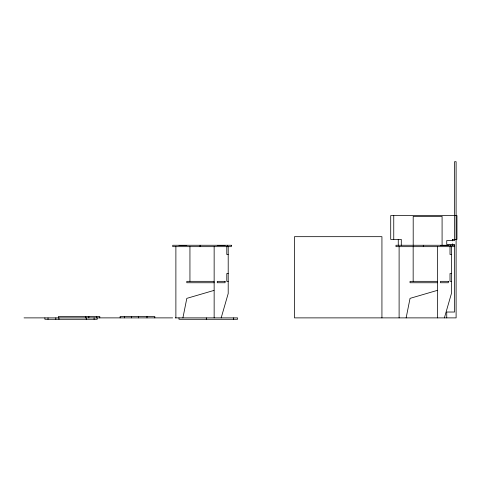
<?xml version="1.0" encoding="UTF-8"?>
<svg xmlns="http://www.w3.org/2000/svg" width="481" height="481" viewBox="0 0 481 481"><rect width="100%" height="100%" fill="white"/><g stroke="black" fill="none" stroke-linecap="round" stroke-linejoin="round"><path stroke-width="0.72" d="M182.912 317.881L186.814 298.364L213.931 290.434M406.138 317.881L410.04 298.364L437.157 290.434M221.176 317.881L228.204 293.518L228.204 246.669M444.396 317.881L451.425 293.518L451.425 246.669M452.453 239.406L456.95 239.406L456.95 215.59L390.716 215.59L390.716 239.406L401.292 239.406L401.292 245.262M454.551 245.262L395.983 245.262L395.983 246.669L454.551 246.669M179.01 245.496L186.814 245.496M217.268 245.496L225.078 245.496M440.494 245.496L448.304 245.496M228.204 254.479L226.798 254.479L226.798 246.669M451.425 254.479L450.018 254.479L450.018 246.669M228.204 273.533L226.798 273.533L226.798 281.337L228.204 281.337M451.425 273.533L450.018 273.533L450.018 281.337L451.425 281.337M214.147 281.337L186.814 281.337L186.814 282.744L214.316 282.744M437.367 281.337L410.04 281.337L410.04 282.744L437.542 282.744M24.05 317.881L172.643 317.881M175.246 317.881L237.56 317.881L237.56 319.288L178.992 319.288L178.992 317.881M452.615 239.406L452.615 240.873M452.615 243.801L452.615 245.262M450.643 245.262L450.643 246.669M446.741 317.881L446.741 312.025L454.551 312.025L454.551 244.48L446.741 244.48L446.741 240.578L454.551 240.578L454.551 161.712L456.108 161.712L456.108 317.881L294.474 317.881L294.474 236.676L381.932 236.676L381.932 317.881M442.087 245.262L442.087 216.372L413.197 216.372L413.197 245.262M437.367 246.669L437.367 317.881M423.316 245.262L423.316 246.669M413.161 246.669L413.161 281.271M399.11 246.669L399.11 317.881M398.262 239.406L398.262 245.262M393.753 215.59L393.753 239.406M233.652 317.881L233.652 319.288M227.423 245.262L227.423 246.669M214.147 246.669L214.147 317.881M206.325 317.881L206.325 319.288M200.09 245.262L200.09 246.669M189.941 246.669L189.941 281.271M175.884 246.669L175.884 317.881M154.81 317.881L154.81 316.48L120.136 316.48L120.136 317.881M147 316.48L147 317.881M138.414 316.48L138.414 317.881M131.385 316.48L131.385 317.881M124.357 316.48L124.357 317.881M99.783 317.881L99.783 316.48L58.399 316.48L58.399 317.881M97.21 317.881L97.21 319.288L44.895 319.288L44.895 317.881M96.663 316.48L96.663 317.881M94.09 317.881L94.09 319.288M88.853 316.48L88.853 317.881M86.279 317.881L86.279 319.288M85.732 316.48L85.732 317.881M58.947 317.881L58.947 319.288M55.826 317.881L55.826 319.288M48.016 317.881L48.016 319.288M231.325 245.262L172.763 245.262L172.763 246.669L231.325 246.669L231.325 245.262M225.078 281.337L217.268 281.337L217.268 282.744L225.078 282.744L225.078 281.337M448.304 281.337L440.494 281.337L440.494 282.744L448.304 282.744L448.304 281.337"/></g></svg>
